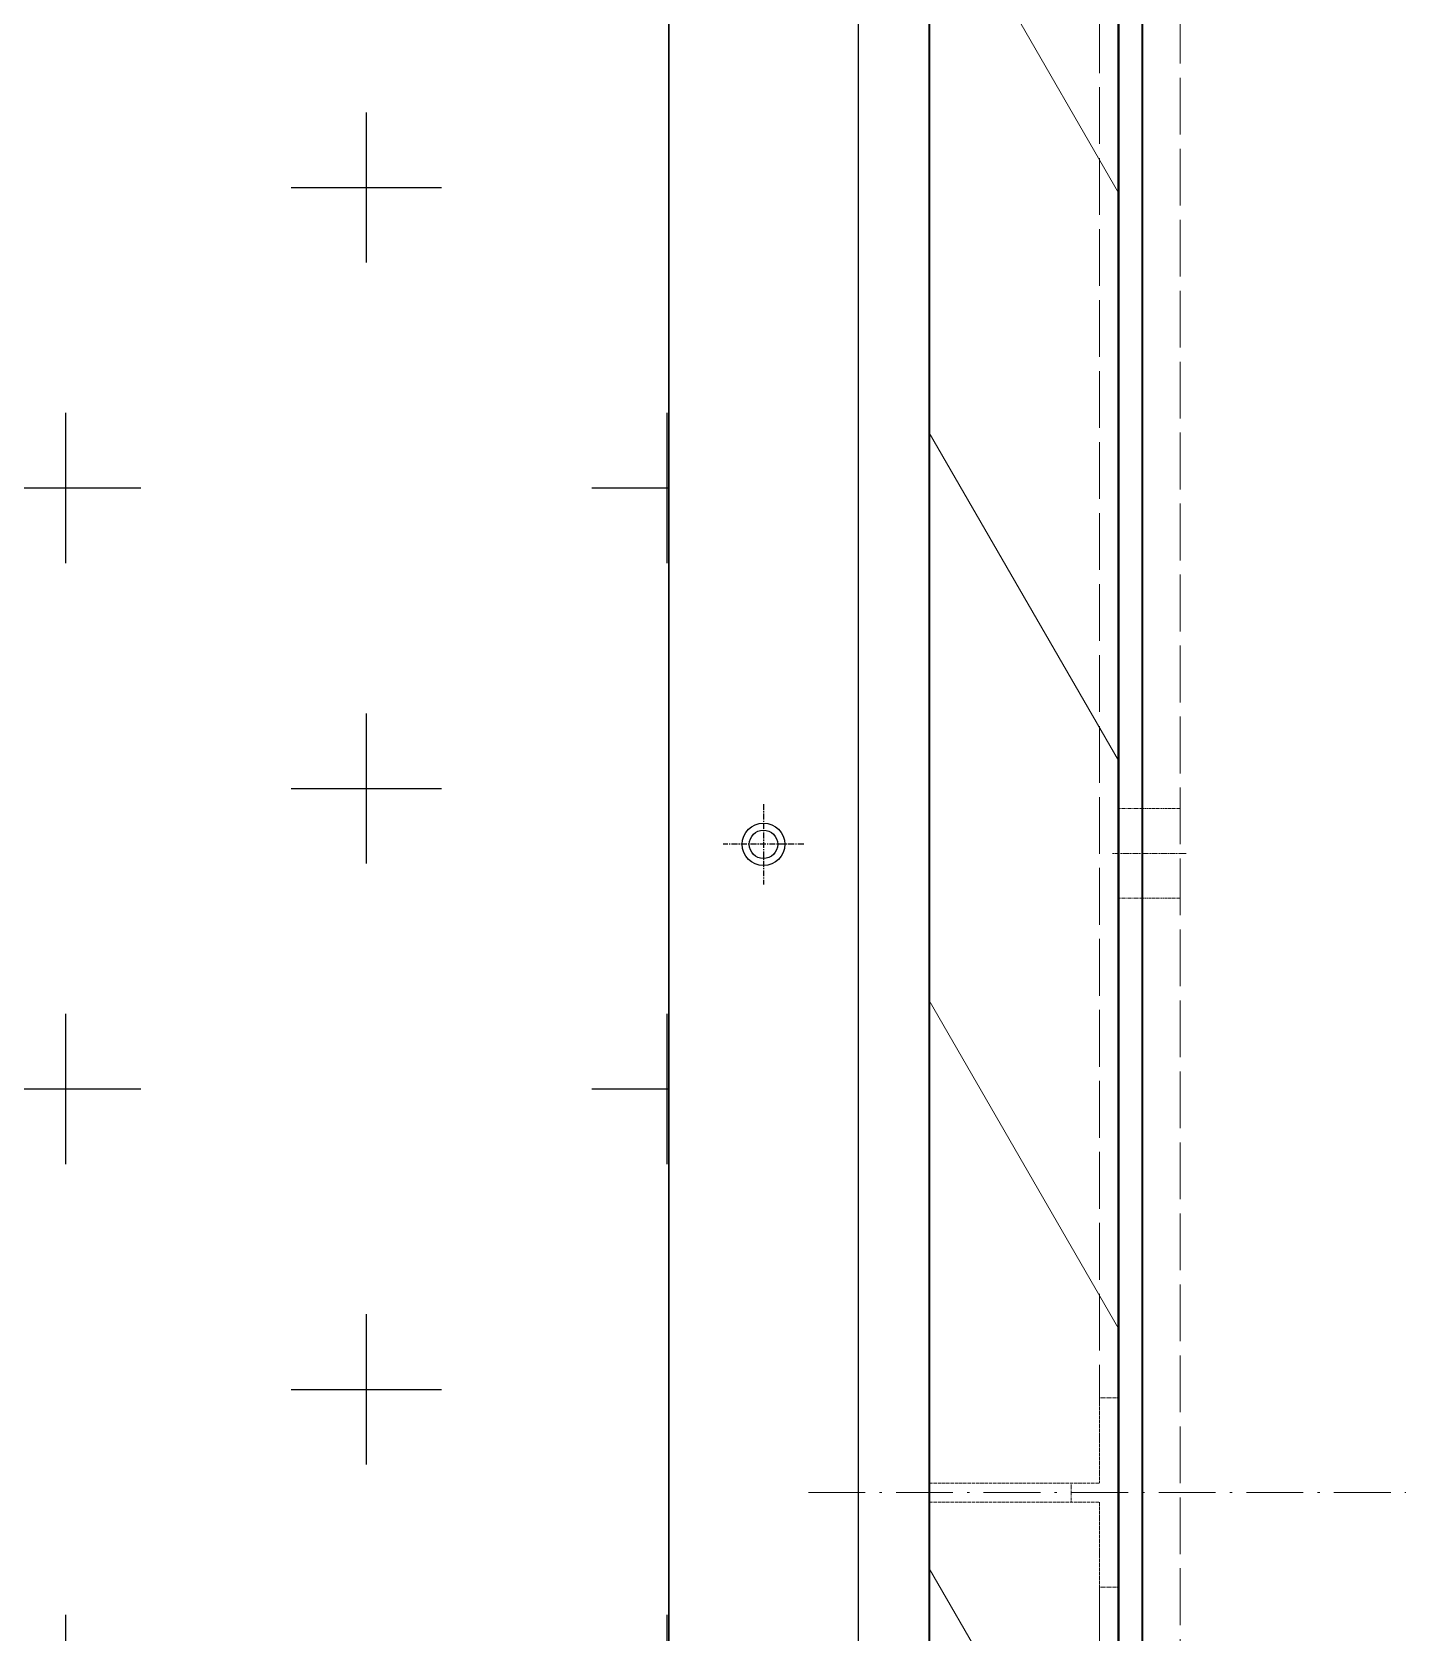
# Model space of a CAD drawing. Header units: millimetres. Extents: x 2113 to 34376, y 2901 to 25715.
# Drawn here: x 13423.9 to 13712.4, y 12414.6 to 12752.9 of the extents above; entities that cross this region are included whole.
import ezdxf

# ---------------------------------------------------------------- set-up
doc = ezdxf.new("R2010")
doc.units = ezdxf.units.MM
for name, pattern in [('CENTER', [2, 1.25, -0.25, 0.25, -0.25]), ('DASHDOT', [18.5, 12, -3, 0.5, -3]), ('DASHED', [15, 12, -3])]:
    doc.linetypes.add(name, pattern=pattern)
doc.layers.add('center', color=1, linetype='CENTER')

# ---------------------------------------------------------------- blocks, each defined once
blk = doc.blocks.new('A$C55E021B5')
at = {"color": 7, "lineweight": 35}
for p, q in [((1375, 38.5), (1375, 2102.5)), ((1415, 2102.5), (1415, 38.5)), ((1370, 2070.5), (1370, 209.79)), ((1370, 2070.5), (1370, 209.79)), ((1375, 70.5), (1375, 2070.5)), ((1375, 2070.5), (1375, 209.79))]:
    blk.add_line(p, q, dxfattribs=at)
at = {"color": 7, "linetype": 'DASHED', "lineweight": 13}
for p, q in [((1379, 2102.5), (1379, 1090.5)), ((1362, 2074.5), (1362, 66.5)), ((1370, 2074.5), (1370, 66.5)), ((1379, 1050.5), (1379, 38.5))]:
    blk.add_line(p, q, dxfattribs=at)
at = {"color": 7, "lineweight": 13, "ltscale": 0.133334}
for p, q in [((1415, 1414.47), (1375, 1345.19)), ((1415, 1294.47), (1375, 1225.19)), ((1415, 1174.47), (1375, 1105.19)), ((1415, 1054.47), (1375, 985.19))]:
    blk.add_line(p, q, dxfattribs=at)
at = {"color": 7, "linetype": 'DASHED', "lineweight": 13, "ltscale": 0.013334}
for p, q in [((1370, 1215.09), (1362, 1215.09)), ((1370, 1196.09), (1362, 1196.09))]:
    blk.add_line(p, q, dxfattribs=at)
at = {"color": 7, "linetype": 'DASHED', "lineweight": 13, "ltscale": 0.008333}
for p, q in [((1375, 1215.09), (1370, 1215.09)), ((1375, 1196.09), (1370, 1196.09))]:
    blk.add_line(p, q, dxfattribs=at)
at = {"color": 7, "linetype": 'DASHDOT', "lineweight": 13, "ltscale": 0.025999}
blk.add_line((1376.3, 1205.59), (1360.7, 1205.59), dxfattribs=at)
at = {"color": 7, "linetype": 'DASHED', "lineweight": 13, "ltscale": 0.006667}
for p, q in [((1375, 1090.5), (1379, 1090.5)), ((1385, 1072.5), (1385, 1068.5)), ((1375, 1050.5), (1379, 1050.5))]:
    blk.add_line(p, q, dxfattribs=at)
at = {"color": 7, "linetype": 'DASHED', "lineweight": 13, "ltscale": 0.03}
for p, q in [((1379, 1090.5), (1379, 1072.5)), ((1379, 1068.5), (1379, 1050.5))]:
    blk.add_line(p, q, dxfattribs=at)
at = {"color": 7, "linetype": 'DASHED', "lineweight": 13, "ltscale": 0.06}
for p, q in [((1415, 1072.5), (1379, 1072.5)), ((1415, 1068.5), (1379, 1068.5))]:
    blk.add_line(p, q, dxfattribs=at)
at = {"color": 7, "linetype": 'DASHDOT', "lineweight": 13}
blk.add_line((1440.5, 1070.5), (654.5, 1070.5), dxfattribs=at)
blk = doc.blocks.new('A$C3FF200C2')
for p, q in [((0, 805), (0, 0)), ((40, 805), (40, 0))]:
    blk.add_line(p, q)
blk = doc.blocks.new('1')
h = blk.add_hatch()
h.set_pattern_fill('CROSS', color=5, scale=10)
h.set_pattern_definition([(0, (-670352.89, 25356.47), (63.5, 63.5), [31.75, -95.25]), (90, (-670337.02, 25340.595), (-63.5, 63.5), [31.75, -95.25])])
h.paths.add_polyline_path([(13558.41, 14418.68), (13058.41, 14418.68), (13058.41, 10940.68), (13558.41, 10940.68)])
for p, q in [((13558.41, 14460.68), (13558.41, 10860.68)), ((13558.41, 11376.22), (13558.41, 13682.22))]:
    blk.add_line(p, q)
for radius in [4.5, 3]:
    blk.add_circle((13578.41, 12581.22), radius)
at = {"layer": 'center'}
for p, q in [((13578.41, 12589.72), (13578.41, 12572.72)), ((13586.91, 12581.22), (13569.91, 12581.22))]:
    blk.add_line(p, q, dxfattribs=at)
at = {"xscale": -1}
blk.add_blockref('A$C55E021B5', (15028.41, 11373.72), dxfattribs=at)
blk.add_blockref('A$C3FF200C2', (13558.41, 12066.23))

msp = doc.modelspace()

# ---------------------------------------------------------------- block references
msp.add_blockref('1', (0, 0))

doc.saveas('drawing.dxf')
